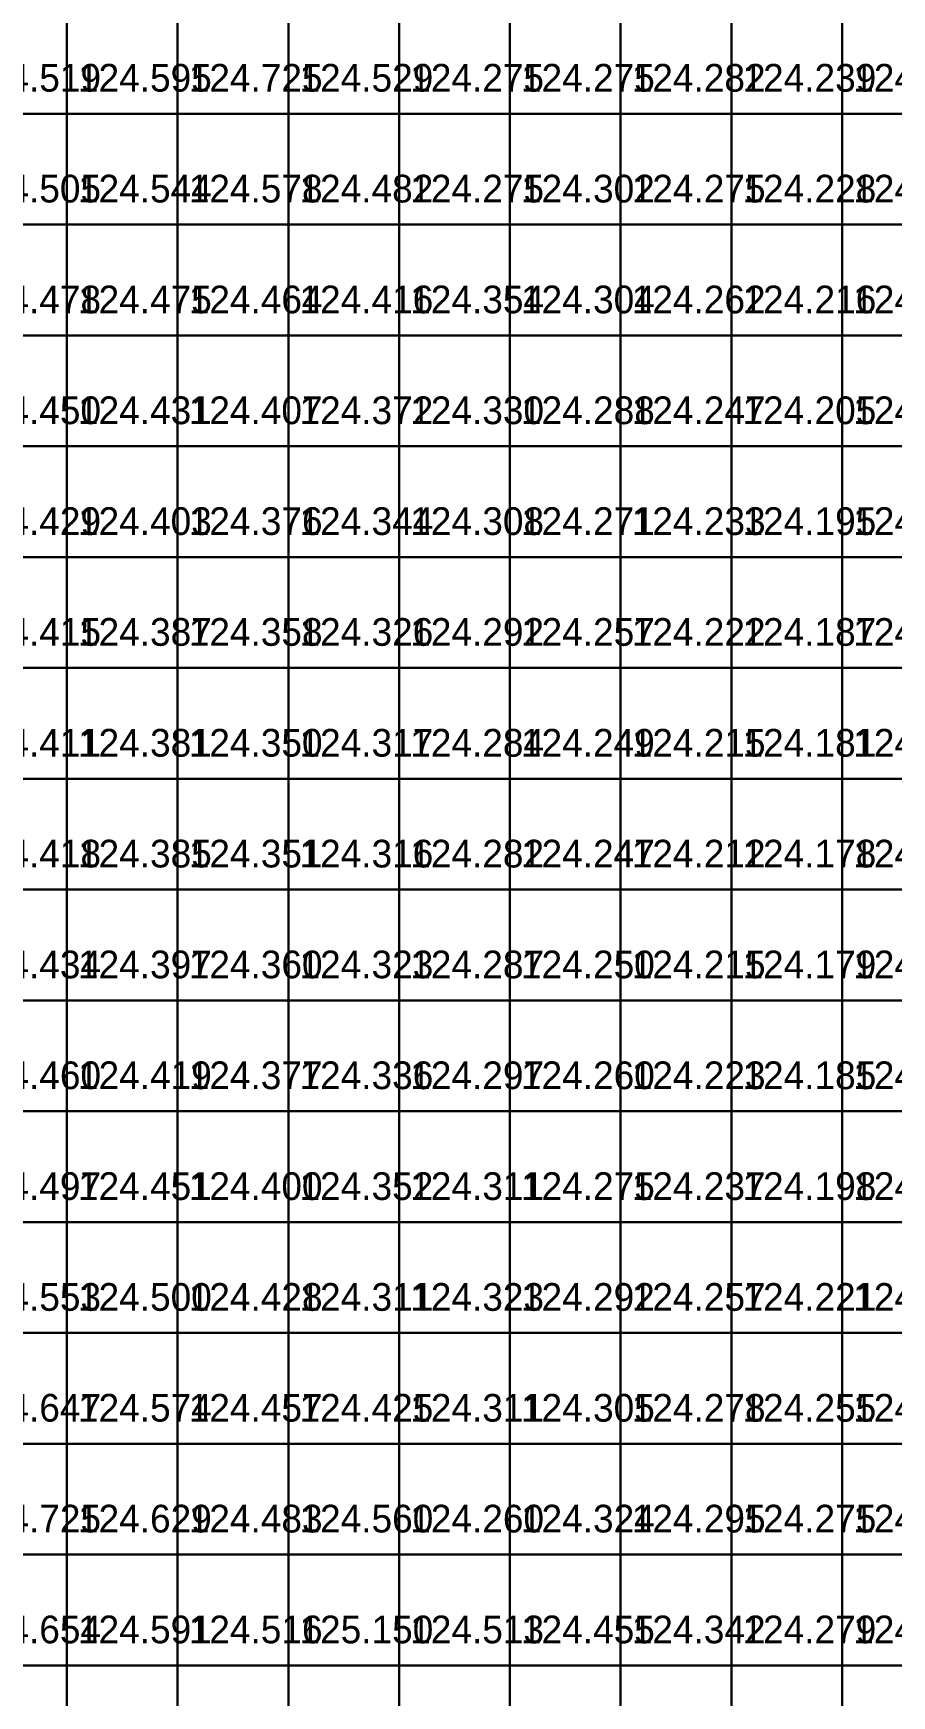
# Model space of a CAD drawing. Header units: metres. Extents: x 287857 to 287978, y 62957 to 63018.
# Drawn here: x 287932.62 to 287940.37, y 62987.56 to 63002.56 of the extents above; entities that cross this region are included whole.
import ezdxf

# ---------------------------------------------------------------- set-up
doc = ezdxf.new("R2010")
doc.units = ezdxf.units.M
for name, color, linetype, true_color in [('CIVILS-BARRIER', 7, 'Continuous', 0xf87171), ('CIVILS-INTERP', 7, 'Continuous', 0x64748b), ('CIVILS-LEVEL-TXT', 7, 'Continuous', 0x38bdf8), ('CIVILS-REAL', 7, 'Continuous', 0x38bdf8)]:
    doc.layers.add(name, color=color, linetype=linetype, true_color=true_color)

msp = doc.modelspace()

# ---------------------------------------------------------------- linework, layer by layer
at = {"layer": 'CIVILS-BARRIER'}
for points in [[(287935.925, 63001.831, 124.275), (287936.925, 63001.831, 124.275), (287936.925, 63002.831, 124.275), (287935.925, 63002.831, 124.275), (287935.925, 63001.831, 124.275)], [(287935.925, 63000.831, 124.275), (287936.925, 63000.831, 124.275), (287936.925, 63001.831, 124.275), (287935.925, 63001.831, 124.275), (287935.925, 63000.831, 124.275)], [(287934.925, 62990.831, 124.311), (287935.925, 62990.831, 124.311), (287935.925, 62991.831, 124.311), (287934.925, 62991.831, 124.311), (287934.925, 62990.831, 124.311)], [(287934.925, 62986.831, 124.513), (287935.925, 62986.831, 124.513), (287935.925, 62987.831, 124.513), (287934.925, 62987.831, 124.513), (287934.925, 62986.831, 124.513)]]:
    msp.add_polyline3d(points, dxfattribs=at)
at = {"layer": 'CIVILS-INTERP'}
for points in [[(287931.925, 63001.831, 124.519), (287932.925, 63001.831, 124.519), (287932.925, 63002.831, 124.519), (287931.925, 63002.831, 124.519), (287931.925, 63001.831, 124.519)], [(287932.925, 63001.831, 124.595), (287933.925, 63001.831, 124.595), (287933.925, 63002.831, 124.595), (287932.925, 63002.831, 124.595), (287932.925, 63001.831, 124.595)], [(287934.925, 63001.831, 124.529), (287935.925, 63001.831, 124.529), (287935.925, 63002.831, 124.529), (287934.925, 63002.831, 124.529), (287934.925, 63001.831, 124.529)], [(287937.925, 63001.831, 124.282), (287938.925, 63001.831, 124.282), (287938.925, 63002.831, 124.282), (287937.925, 63002.831, 124.282), (287937.925, 63001.831, 124.282)], [(287938.925, 63001.831, 124.239), (287939.925, 63001.831, 124.239), (287939.925, 63002.831, 124.239), (287938.925, 63002.831, 124.239), (287938.925, 63001.831, 124.239)], [(287939.925, 63001.831, 124.178), (287940.925, 63001.831, 124.178), (287940.925, 63002.831, 124.178), (287939.925, 63002.831, 124.178), (287939.925, 63001.831, 124.178)], [(287931.925, 63000.831, 124.505), (287932.925, 63000.831, 124.505), (287932.925, 63001.831, 124.505), (287931.925, 63001.831, 124.505), (287931.925, 63000.831, 124.505)], [(287932.925, 63000.831, 124.544), (287933.925, 63000.831, 124.544), (287933.925, 63001.831, 124.544), (287932.925, 63001.831, 124.544), (287932.925, 63000.831, 124.544)], [(287933.925, 63000.831, 124.578), (287934.925, 63000.831, 124.578), (287934.925, 63001.831, 124.578), (287933.925, 63001.831, 124.578), (287933.925, 63000.831, 124.578)], [(287934.925, 63000.831, 124.482), (287935.925, 63000.831, 124.482), (287935.925, 63001.831, 124.482), (287934.925, 63001.831, 124.482), (287934.925, 63000.831, 124.482)], [(287936.925, 63000.831, 124.302), (287937.925, 63000.831, 124.302), (287937.925, 63001.831, 124.302), (287936.925, 63001.831, 124.302), (287936.925, 63000.831, 124.302)], [(287937.925, 63000.831, 124.275), (287938.925, 63000.831, 124.275), (287938.925, 63001.831, 124.275), (287937.925, 63001.831, 124.275), (287937.925, 63000.831, 124.275)], [(287938.925, 63000.831, 124.228), (287939.925, 63000.831, 124.228), (287939.925, 63001.831, 124.228), (287938.925, 63001.831, 124.228), (287938.925, 63000.831, 124.228)], [(287939.925, 63000.831, 124.172), (287940.925, 63000.831, 124.172), (287940.925, 63001.831, 124.172), (287939.925, 63001.831, 124.172), (287939.925, 63000.831, 124.172)], [(287931.925, 62999.831, 124.478), (287932.925, 62999.831, 124.478), (287932.925, 63000.831, 124.478), (287931.925, 63000.831, 124.478), (287931.925, 62999.831, 124.478)], [(287932.925, 62999.831, 124.475), (287933.925, 62999.831, 124.475), (287933.925, 63000.831, 124.475), (287932.925, 63000.831, 124.475), (287932.925, 62999.831, 124.475)], [(287933.925, 62999.831, 124.464), (287934.925, 62999.831, 124.464), (287934.925, 63000.831, 124.464), (287933.925, 63000.831, 124.464), (287933.925, 62999.831, 124.464)], [(287934.925, 62999.831, 124.416), (287935.925, 62999.831, 124.416), (287935.925, 63000.831, 124.416), (287934.925, 63000.831, 124.416), (287934.925, 62999.831, 124.416)], [(287935.925, 62999.831, 124.354), (287936.925, 62999.831, 124.354), (287936.925, 63000.831, 124.354), (287935.925, 63000.831, 124.354), (287935.925, 62999.831, 124.354)], [(287936.925, 62999.831, 124.304), (287937.925, 62999.831, 124.304), (287937.925, 63000.831, 124.304), (287936.925, 63000.831, 124.304), (287936.925, 62999.831, 124.304)], [(287937.925, 62999.831, 124.262), (287938.925, 62999.831, 124.262), (287938.925, 63000.831, 124.262), (287937.925, 63000.831, 124.262), (287937.925, 62999.831, 124.262)], [(287938.925, 62999.831, 124.216), (287939.925, 62999.831, 124.216), (287939.925, 63000.831, 124.216), (287938.925, 63000.831, 124.216), (287938.925, 62999.831, 124.216)], [(287939.925, 62999.831, 124.169), (287940.925, 62999.831, 124.169), (287940.925, 63000.831, 124.169), (287939.925, 63000.831, 124.169), (287939.925, 62999.831, 124.169)], [(287931.925, 62998.831, 124.45), (287932.925, 62998.831, 124.45), (287932.925, 62999.831, 124.45), (287931.925, 62999.831, 124.45), (287931.925, 62998.831, 124.45)], [(287932.925, 62998.831, 124.431), (287933.925, 62998.831, 124.431), (287933.925, 62999.831, 124.431), (287932.925, 62999.831, 124.431), (287932.925, 62998.831, 124.431)], [(287933.925, 62998.831, 124.407), (287934.925, 62998.831, 124.407), (287934.925, 62999.831, 124.407), (287933.925, 62999.831, 124.407), (287933.925, 62998.831, 124.407)], [(287934.925, 62998.831, 124.372), (287935.925, 62998.831, 124.372), (287935.925, 62999.831, 124.372), (287934.925, 62999.831, 124.372), (287934.925, 62998.831, 124.372)], [(287935.925, 62998.831, 124.33), (287936.925, 62998.831, 124.33), (287936.925, 62999.831, 124.33), (287935.925, 62999.831, 124.33), (287935.925, 62998.831, 124.33)], [(287936.925, 62998.831, 124.288), (287937.925, 62998.831, 124.288), (287937.925, 62999.831, 124.288), (287936.925, 62999.831, 124.288), (287936.925, 62998.831, 124.288)], [(287937.925, 62998.831, 124.247), (287938.925, 62998.831, 124.247), (287938.925, 62999.831, 124.247), (287937.925, 62999.831, 124.247), (287937.925, 62998.831, 124.247)], [(287938.925, 62998.831, 124.205), (287939.925, 62998.831, 124.205), (287939.925, 62999.831, 124.205), (287938.925, 62999.831, 124.205), (287938.925, 62998.831, 124.205)], [(287939.925, 62998.831, 124.166), (287940.925, 62998.831, 124.166), (287940.925, 62999.831, 124.166), (287939.925, 62999.831, 124.166), (287939.925, 62998.831, 124.166)], [(287931.925, 62997.831, 124.429), (287932.925, 62997.831, 124.429), (287932.925, 62998.831, 124.429), (287931.925, 62998.831, 124.429), (287931.925, 62997.831, 124.429)], [(287932.925, 62997.831, 124.403), (287933.925, 62997.831, 124.403), (287933.925, 62998.831, 124.403), (287932.925, 62998.831, 124.403), (287932.925, 62997.831, 124.403)], [(287933.925, 62997.831, 124.376), (287934.925, 62997.831, 124.376), (287934.925, 62998.831, 124.376), (287933.925, 62998.831, 124.376), (287933.925, 62997.831, 124.376)], [(287934.925, 62997.831, 124.344), (287935.925, 62997.831, 124.344), (287935.925, 62998.831, 124.344), (287934.925, 62998.831, 124.344), (287934.925, 62997.831, 124.344)], [(287935.925, 62997.831, 124.308), (287936.925, 62997.831, 124.308), (287936.925, 62998.831, 124.308), (287935.925, 62998.831, 124.308), (287935.925, 62997.831, 124.308)], [(287936.925, 62997.831, 124.271), (287937.925, 62997.831, 124.271), (287937.925, 62998.831, 124.271), (287936.925, 62998.831, 124.271), (287936.925, 62997.831, 124.271)], [(287937.925, 62997.831, 124.233), (287938.925, 62997.831, 124.233), (287938.925, 62998.831, 124.233), (287937.925, 62998.831, 124.233), (287937.925, 62997.831, 124.233)], [(287938.925, 62997.831, 124.195), (287939.925, 62997.831, 124.195), (287939.925, 62998.831, 124.195), (287938.925, 62998.831, 124.195), (287938.925, 62997.831, 124.195)], [(287939.925, 62997.831, 124.16), (287940.925, 62997.831, 124.16), (287940.925, 62998.831, 124.16), (287939.925, 62998.831, 124.16), (287939.925, 62997.831, 124.16)], [(287931.925, 62996.831, 124.415), (287932.925, 62996.831, 124.415), (287932.925, 62997.831, 124.415), (287931.925, 62997.831, 124.415), (287931.925, 62996.831, 124.415)], [(287932.925, 62996.831, 124.387), (287933.925, 62996.831, 124.387), (287933.925, 62997.831, 124.387), (287932.925, 62997.831, 124.387), (287932.925, 62996.831, 124.387)], [(287933.925, 62996.831, 124.358), (287934.925, 62996.831, 124.358), (287934.925, 62997.831, 124.358), (287933.925, 62997.831, 124.358), (287933.925, 62996.831, 124.358)], [(287934.925, 62996.831, 124.326), (287935.925, 62996.831, 124.326), (287935.925, 62997.831, 124.326), (287934.925, 62997.831, 124.326), (287934.925, 62996.831, 124.326)], [(287935.925, 62996.831, 124.292), (287936.925, 62996.831, 124.292), (287936.925, 62997.831, 124.292), (287935.925, 62997.831, 124.292), (287935.925, 62996.831, 124.292)], [(287936.925, 62996.831, 124.257), (287937.925, 62996.831, 124.257), (287937.925, 62997.831, 124.257), (287936.925, 62997.831, 124.257), (287936.925, 62996.831, 124.257)], [(287937.925, 62996.831, 124.222), (287938.925, 62996.831, 124.222), (287938.925, 62997.831, 124.222), (287937.925, 62997.831, 124.222), (287937.925, 62996.831, 124.222)], [(287938.925, 62996.831, 124.187), (287939.925, 62996.831, 124.187), (287939.925, 62997.831, 124.187), (287938.925, 62997.831, 124.187), (287938.925, 62996.831, 124.187)], [(287939.925, 62996.831, 124.153), (287940.925, 62996.831, 124.153), (287940.925, 62997.831, 124.153), (287939.925, 62997.831, 124.153), (287939.925, 62996.831, 124.153)], [(287931.925, 62995.831, 124.411), (287932.925, 62995.831, 124.411), (287932.925, 62996.831, 124.411), (287931.925, 62996.831, 124.411), (287931.925, 62995.831, 124.411)], [(287932.925, 62995.831, 124.381), (287933.925, 62995.831, 124.381), (287933.925, 62996.831, 124.381), (287932.925, 62996.831, 124.381), (287932.925, 62995.831, 124.381)], [(287933.925, 62995.831, 124.35), (287934.925, 62995.831, 124.35), (287934.925, 62996.831, 124.35), (287933.925, 62996.831, 124.35), (287933.925, 62995.831, 124.35)], [(287934.925, 62995.831, 124.317), (287935.925, 62995.831, 124.317), (287935.925, 62996.831, 124.317), (287934.925, 62996.831, 124.317), (287934.925, 62995.831, 124.317)], [(287935.925, 62995.831, 124.284), (287936.925, 62995.831, 124.284), (287936.925, 62996.831, 124.284), (287935.925, 62996.831, 124.284), (287935.925, 62995.831, 124.284)], [(287936.925, 62995.831, 124.249), (287937.925, 62995.831, 124.249), (287937.925, 62996.831, 124.249), (287936.925, 62996.831, 124.249), (287936.925, 62995.831, 124.249)], [(287937.925, 62995.831, 124.215), (287938.925, 62995.831, 124.215), (287938.925, 62996.831, 124.215), (287937.925, 62996.831, 124.215), (287937.925, 62995.831, 124.215)], [(287938.925, 62995.831, 124.181), (287939.925, 62995.831, 124.181), (287939.925, 62996.831, 124.181), (287938.925, 62996.831, 124.181), (287938.925, 62995.831, 124.181)], [(287939.925, 62995.831, 124.148), (287940.925, 62995.831, 124.148), (287940.925, 62996.831, 124.148), (287939.925, 62996.831, 124.148), (287939.925, 62995.831, 124.148)], [(287931.925, 62994.831, 124.418), (287932.925, 62994.831, 124.418), (287932.925, 62995.831, 124.418), (287931.925, 62995.831, 124.418), (287931.925, 62994.831, 124.418)], [(287932.925, 62994.831, 124.385), (287933.925, 62994.831, 124.385), (287933.925, 62995.831, 124.385), (287932.925, 62995.831, 124.385), (287932.925, 62994.831, 124.385)], [(287933.925, 62994.831, 124.351), (287934.925, 62994.831, 124.351), (287934.925, 62995.831, 124.351), (287933.925, 62995.831, 124.351), (287933.925, 62994.831, 124.351)], [(287934.925, 62994.831, 124.316), (287935.925, 62994.831, 124.316), (287935.925, 62995.831, 124.316), (287934.925, 62995.831, 124.316), (287934.925, 62994.831, 124.316)], [(287935.925, 62994.831, 124.282), (287936.925, 62994.831, 124.282), (287936.925, 62995.831, 124.282), (287935.925, 62995.831, 124.282), (287935.925, 62994.831, 124.282)], [(287936.925, 62994.831, 124.247), (287937.925, 62994.831, 124.247), (287937.925, 62995.831, 124.247), (287936.925, 62995.831, 124.247), (287936.925, 62994.831, 124.247)], [(287937.925, 62994.831, 124.212), (287938.925, 62994.831, 124.212), (287938.925, 62995.831, 124.212), (287937.925, 62995.831, 124.212), (287937.925, 62994.831, 124.212)], [(287938.925, 62994.831, 124.178), (287939.925, 62994.831, 124.178), (287939.925, 62995.831, 124.178), (287938.925, 62995.831, 124.178), (287938.925, 62994.831, 124.178)], [(287939.925, 62994.831, 124.146), (287940.925, 62994.831, 124.146), (287940.925, 62995.831, 124.146), (287939.925, 62995.831, 124.146), (287939.925, 62994.831, 124.146)], [(287931.925, 62993.831, 124.434), (287932.925, 62993.831, 124.434), (287932.925, 62994.831, 124.434), (287931.925, 62994.831, 124.434), (287931.925, 62993.831, 124.434)], [(287932.925, 62993.831, 124.397), (287933.925, 62993.831, 124.397), (287933.925, 62994.831, 124.397), (287932.925, 62994.831, 124.397), (287932.925, 62993.831, 124.397)], [(287933.925, 62993.831, 124.36), (287934.925, 62993.831, 124.36), (287934.925, 62994.831, 124.36), (287933.925, 62994.831, 124.36), (287933.925, 62993.831, 124.36)], [(287934.925, 62993.831, 124.323), (287935.925, 62993.831, 124.323), (287935.925, 62994.831, 124.323), (287934.925, 62994.831, 124.323), (287934.925, 62993.831, 124.323)], [(287935.925, 62993.831, 124.287), (287936.925, 62993.831, 124.287), (287936.925, 62994.831, 124.287), (287935.925, 62994.831, 124.287), (287935.925, 62993.831, 124.287)], [(287936.925, 62993.831, 124.25), (287937.925, 62993.831, 124.25), (287937.925, 62994.831, 124.25), (287936.925, 62994.831, 124.25), (287936.925, 62993.831, 124.25)], [(287937.925, 62993.831, 124.215), (287938.925, 62993.831, 124.215), (287938.925, 62994.831, 124.215), (287937.925, 62994.831, 124.215), (287937.925, 62993.831, 124.215)], [(287938.925, 62993.831, 124.179), (287939.925, 62993.831, 124.179), (287939.925, 62994.831, 124.179), (287938.925, 62994.831, 124.179), (287938.925, 62993.831, 124.179)], [(287939.925, 62993.831, 124.146), (287940.925, 62993.831, 124.146), (287940.925, 62994.831, 124.146), (287939.925, 62994.831, 124.146), (287939.925, 62993.831, 124.146)], [(287931.925, 62992.831, 124.46), (287932.925, 62992.831, 124.46), (287932.925, 62993.831, 124.46), (287931.925, 62993.831, 124.46), (287931.925, 62992.831, 124.46)], [(287932.925, 62992.831, 124.419), (287933.925, 62992.831, 124.419), (287933.925, 62993.831, 124.419), (287932.925, 62993.831, 124.419), (287932.925, 62992.831, 124.419)], [(287933.925, 62992.831, 124.377), (287934.925, 62992.831, 124.377), (287934.925, 62993.831, 124.377), (287933.925, 62993.831, 124.377), (287933.925, 62992.831, 124.377)], [(287934.925, 62992.831, 124.336), (287935.925, 62992.831, 124.336), (287935.925, 62993.831, 124.336), (287934.925, 62993.831, 124.336), (287934.925, 62992.831, 124.336)], [(287935.925, 62992.831, 124.297), (287936.925, 62992.831, 124.297), (287936.925, 62993.831, 124.297), (287935.925, 62993.831, 124.297), (287935.925, 62992.831, 124.297)], [(287936.925, 62992.831, 124.26), (287937.925, 62992.831, 124.26), (287937.925, 62993.831, 124.26), (287936.925, 62993.831, 124.26), (287936.925, 62992.831, 124.26)], [(287937.925, 62992.831, 124.223), (287938.925, 62992.831, 124.223), (287938.925, 62993.831, 124.223), (287937.925, 62993.831, 124.223), (287937.925, 62992.831, 124.223)], [(287938.925, 62992.831, 124.185), (287939.925, 62992.831, 124.185), (287939.925, 62993.831, 124.185), (287938.925, 62993.831, 124.185), (287938.925, 62992.831, 124.185)], [(287939.925, 62992.831, 124.15), (287940.925, 62992.831, 124.15), (287940.925, 62993.831, 124.15), (287939.925, 62993.831, 124.15), (287939.925, 62992.831, 124.15)], [(287931.925, 62991.831, 124.497), (287932.925, 62991.831, 124.497), (287932.925, 62992.831, 124.497), (287931.925, 62992.831, 124.497), (287931.925, 62991.831, 124.497)], [(287932.925, 62991.831, 124.451), (287933.925, 62991.831, 124.451), (287933.925, 62992.831, 124.451), (287932.925, 62992.831, 124.451), (287932.925, 62991.831, 124.451)], [(287933.925, 62991.831, 124.4), (287934.925, 62991.831, 124.4), (287934.925, 62992.831, 124.4), (287933.925, 62992.831, 124.4), (287933.925, 62991.831, 124.4)], [(287934.925, 62991.831, 124.352), (287935.925, 62991.831, 124.352), (287935.925, 62992.831, 124.352), (287934.925, 62992.831, 124.352), (287934.925, 62991.831, 124.352)], [(287935.925, 62991.831, 124.311), (287936.925, 62991.831, 124.311), (287936.925, 62992.831, 124.311), (287935.925, 62992.831, 124.311), (287935.925, 62991.831, 124.311)], [(287936.925, 62991.831, 124.275), (287937.925, 62991.831, 124.275), (287937.925, 62992.831, 124.275), (287936.925, 62992.831, 124.275), (287936.925, 62991.831, 124.275)], [(287937.925, 62991.831, 124.237), (287938.925, 62991.831, 124.237), (287938.925, 62992.831, 124.237), (287937.925, 62992.831, 124.237), (287937.925, 62991.831, 124.237)], [(287938.925, 62991.831, 124.198), (287939.925, 62991.831, 124.198), (287939.925, 62992.831, 124.198), (287938.925, 62992.831, 124.198), (287938.925, 62991.831, 124.198)], [(287939.925, 62991.831, 124.158), (287940.925, 62991.831, 124.158), (287940.925, 62992.831, 124.158), (287939.925, 62992.831, 124.158), (287939.925, 62991.831, 124.158)], [(287931.925, 62990.831, 124.553), (287932.925, 62990.831, 124.553), (287932.925, 62991.831, 124.553), (287931.925, 62991.831, 124.553), (287931.925, 62990.831, 124.553)], [(287932.925, 62990.831, 124.5), (287933.925, 62990.831, 124.5), (287933.925, 62991.831, 124.5), (287932.925, 62991.831, 124.5), (287932.925, 62990.831, 124.5)], [(287933.925, 62990.831, 124.428), (287934.925, 62990.831, 124.428), (287934.925, 62991.831, 124.428), (287933.925, 62991.831, 124.428), (287933.925, 62990.831, 124.428)], [(287935.925, 62990.831, 124.323), (287936.925, 62990.831, 124.323), (287936.925, 62991.831, 124.323), (287935.925, 62991.831, 124.323), (287935.925, 62990.831, 124.323)], [(287936.925, 62990.831, 124.292), (287937.925, 62990.831, 124.292), (287937.925, 62991.831, 124.292), (287936.925, 62991.831, 124.292), (287936.925, 62990.831, 124.292)], [(287937.925, 62990.831, 124.257), (287938.925, 62990.831, 124.257), (287938.925, 62991.831, 124.257), (287937.925, 62991.831, 124.257), (287937.925, 62990.831, 124.257)], [(287938.925, 62990.831, 124.221), (287939.925, 62990.831, 124.221), (287939.925, 62991.831, 124.221), (287938.925, 62991.831, 124.221), (287938.925, 62990.831, 124.221)], [(287939.925, 62990.831, 124.176), (287940.925, 62990.831, 124.176), (287940.925, 62991.831, 124.176), (287939.925, 62991.831, 124.176), (287939.925, 62990.831, 124.176)], [(287931.925, 62989.831, 124.647), (287932.925, 62989.831, 124.647), (287932.925, 62990.831, 124.647), (287931.925, 62990.831, 124.647), (287931.925, 62989.831, 124.647)], [(287932.925, 62989.831, 124.574), (287933.925, 62989.831, 124.574), (287933.925, 62990.831, 124.574), (287932.925, 62990.831, 124.574), (287932.925, 62989.831, 124.574)], [(287933.925, 62989.831, 124.457), (287934.925, 62989.831, 124.457), (287934.925, 62990.831, 124.457), (287933.925, 62990.831, 124.457), (287933.925, 62989.831, 124.457)], [(287935.925, 62989.831, 124.311), (287936.925, 62989.831, 124.311), (287936.925, 62990.831, 124.311), (287935.925, 62990.831, 124.311), (287935.925, 62989.831, 124.311)], [(287936.925, 62989.831, 124.305), (287937.925, 62989.831, 124.305), (287937.925, 62990.831, 124.305), (287936.925, 62990.831, 124.305), (287936.925, 62989.831, 124.305)], [(287937.925, 62989.831, 124.278), (287938.925, 62989.831, 124.278), (287938.925, 62990.831, 124.278), (287937.925, 62990.831, 124.278), (287937.925, 62989.831, 124.278)], [(287938.925, 62989.831, 124.255), (287939.925, 62989.831, 124.255), (287939.925, 62990.831, 124.255), (287938.925, 62990.831, 124.255), (287938.925, 62989.831, 124.255)], [(287939.925, 62989.831, 124.207), (287940.925, 62989.831, 124.207), (287940.925, 62990.831, 124.207), (287939.925, 62990.831, 124.207), (287939.925, 62989.831, 124.207)], [(287932.925, 62988.831, 124.629), (287933.925, 62988.831, 124.629), (287933.925, 62989.831, 124.629), (287932.925, 62989.831, 124.629), (287932.925, 62988.831, 124.629)], [(287933.925, 62988.831, 124.483), (287934.925, 62988.831, 124.483), (287934.925, 62989.831, 124.483), (287933.925, 62989.831, 124.483), (287933.925, 62988.831, 124.483)], [(287936.925, 62988.831, 124.324), (287937.925, 62988.831, 124.324), (287937.925, 62989.831, 124.324), (287936.925, 62989.831, 124.324), (287936.925, 62988.831, 124.324)], [(287937.925, 62988.831, 124.295), (287938.925, 62988.831, 124.295), (287938.925, 62989.831, 124.295), (287937.925, 62989.831, 124.295), (287937.925, 62988.831, 124.295)], [(287939.925, 62988.831, 124.238), (287940.925, 62988.831, 124.238), (287940.925, 62989.831, 124.238), (287939.925, 62989.831, 124.238), (287939.925, 62988.831, 124.238)], [(287931.925, 62987.831, 124.654), (287932.925, 62987.831, 124.654), (287932.925, 62988.831, 124.654), (287931.925, 62988.831, 124.654), (287931.925, 62987.831, 124.654)], [(287932.925, 62987.831, 124.591), (287933.925, 62987.831, 124.591), (287933.925, 62988.831, 124.591), (287932.925, 62988.831, 124.591), (287932.925, 62987.831, 124.591)], [(287933.925, 62987.831, 124.516), (287934.925, 62987.831, 124.516), (287934.925, 62988.831, 124.516), (287933.925, 62988.831, 124.516), (287933.925, 62987.831, 124.516)], [(287935.925, 62987.831, 124.513), (287936.925, 62987.831, 124.513), (287936.925, 62988.831, 124.513), (287935.925, 62988.831, 124.513), (287935.925, 62987.831, 124.513)], [(287936.925, 62987.831, 124.455), (287937.925, 62987.831, 124.455), (287937.925, 62988.831, 124.455), (287936.925, 62988.831, 124.455), (287936.925, 62987.831, 124.455)], [(287937.925, 62987.831, 124.342), (287938.925, 62987.831, 124.342), (287938.925, 62988.831, 124.342), (287937.925, 62988.831, 124.342), (287937.925, 62987.831, 124.342)], [(287938.925, 62987.831, 124.279), (287939.925, 62987.831, 124.279), (287939.925, 62988.831, 124.279), (287938.925, 62988.831, 124.279), (287938.925, 62987.831, 124.279)], [(287939.925, 62987.831, 124.237), (287940.925, 62987.831, 124.237), (287940.925, 62988.831, 124.237), (287939.925, 62988.831, 124.237), (287939.925, 62987.831, 124.237)], [(287931.925, 62986.831, 124.575), (287932.925, 62986.831, 124.575), (287932.925, 62987.831, 124.575), (287931.925, 62987.831, 124.575), (287931.925, 62986.831, 124.575)], [(287932.925, 62986.831, 124.546), (287933.925, 62986.831, 124.546), (287933.925, 62987.831, 124.546), (287932.925, 62987.831, 124.546), (287932.925, 62986.831, 124.546)], [(287933.925, 62986.831, 124.547), (287934.925, 62986.831, 124.547), (287934.925, 62987.831, 124.547), (287933.925, 62987.831, 124.547), (287933.925, 62986.831, 124.547)], [(287936.925, 62986.831, 124.629), (287937.925, 62986.831, 124.629), (287937.925, 62987.831, 124.629), (287936.925, 62987.831, 124.629), (287936.925, 62986.831, 124.629)], [(287937.925, 62986.831, 124.41), (287938.925, 62986.831, 124.41), (287938.925, 62987.831, 124.41), (287937.925, 62987.831, 124.41), (287937.925, 62986.831, 124.41)], [(287938.925, 62986.831, 124.301), (287939.925, 62986.831, 124.301), (287939.925, 62987.831, 124.301), (287938.925, 62987.831, 124.301), (287938.925, 62986.831, 124.301)], [(287939.925, 62986.831, 124.236), (287940.925, 62986.831, 124.236), (287940.925, 62987.831, 124.236), (287939.925, 62987.831, 124.236), (287939.925, 62986.831, 124.236)]]:
    msp.add_polyline3d(points, dxfattribs=at)
at = {"layer": 'CIVILS-REAL'}
for points in [[(287933.925, 63001.831, 124.725), (287934.925, 63001.831, 124.725), (287934.925, 63002.831, 124.725), (287933.925, 63002.831, 124.725), (287933.925, 63001.831, 124.725)], [(287936.925, 63001.831, 124.275), (287937.925, 63001.831, 124.275), (287937.925, 63002.831, 124.275), (287936.925, 63002.831, 124.275), (287936.925, 63001.831, 124.275)], [(287934.925, 62989.831, 124.425), (287935.925, 62989.831, 124.425), (287935.925, 62990.831, 124.425), (287934.925, 62990.831, 124.425), (287934.925, 62989.831, 124.425)], [(287931.925, 62988.831, 124.725), (287932.925, 62988.831, 124.725), (287932.925, 62989.831, 124.725), (287931.925, 62989.831, 124.725), (287931.925, 62988.831, 124.725)], [(287934.925, 62988.831, 124.56), (287935.925, 62988.831, 124.56), (287935.925, 62989.831, 124.56), (287934.925, 62989.831, 124.56), (287934.925, 62988.831, 124.56)], [(287935.925, 62988.831, 124.26), (287936.925, 62988.831, 124.26), (287936.925, 62989.831, 124.26), (287935.925, 62989.831, 124.26), (287935.925, 62988.831, 124.26)], [(287938.925, 62988.831, 124.275), (287939.925, 62988.831, 124.275), (287939.925, 62989.831, 124.275), (287938.925, 62989.831, 124.275), (287938.925, 62988.831, 124.275)], [(287934.925, 62987.831, 125.15), (287935.925, 62987.831, 125.15), (287935.925, 62988.831, 125.15), (287934.925, 62988.831, 125.15), (287934.925, 62987.831, 125.15)], [(287935.925, 62986.831, 124.85), (287936.925, 62986.831, 124.85), (287936.925, 62987.831, 124.85), (287935.925, 62987.831, 124.85), (287935.925, 62986.831, 124.85)]]:
    msp.add_polyline3d(points, dxfattribs=at)

# ---------------------------------------------------------------- texts
at = {"layer": 'CIVILS-LEVEL-TXT'}
for s, p in [('124.519', (287932.025, 63002.031, 124.519)), ('124.595', (287933.025, 63002.031, 124.595)), ('124.725', (287934.025, 63002.031, 124.725)), ('124.529', (287935.025, 63002.031, 124.529)), ('124.275', (287936.025, 63002.031, 124.275)), ('124.275', (287937.025, 63002.031, 124.275)), ('124.282', (287938.025, 63002.031, 124.282)), ('124.239', (287939.025, 63002.031, 124.239)), ('124.178', (287940.025, 63002.031, 124.178)), ('124.505', (287932.025, 63001.031, 124.505)), ('124.544', (287933.025, 63001.031, 124.544)), ('124.578', (287934.025, 63001.031, 124.578)), ('124.482', (287935.025, 63001.031, 124.482)), ('124.275', (287936.025, 63001.031, 124.275)), ('124.302', (287937.025, 63001.031, 124.302)), ('124.275', (287938.025, 63001.031, 124.275)), ('124.228', (287939.025, 63001.031, 124.228)), ('124.172', (287940.025, 63001.031, 124.172)), ('124.478', (287932.025, 63000.031, 124.478)), ('124.475', (287933.025, 63000.031, 124.475)), ('124.464', (287934.025, 63000.031, 124.464)), ('124.416', (287935.025, 63000.031, 124.416)), ('124.354', (287936.025, 63000.031, 124.354)), ('124.304', (287937.025, 63000.031, 124.304)), ('124.262', (287938.025, 63000.031, 124.262)), ('124.216', (287939.025, 63000.031, 124.216)), ('124.169', (287940.025, 63000.031, 124.169)), ('124.450', (287932.025, 62999.031, 124.45)), ('124.431', (287933.025, 62999.031, 124.431)), ('124.407', (287934.025, 62999.031, 124.407)), ('124.372', (287935.025, 62999.031, 124.372)), ('124.330', (287936.025, 62999.031, 124.33)), ('124.288', (287937.025, 62999.031, 124.288)), ('124.247', (287938.025, 62999.031, 124.247)), ('124.205', (287939.025, 62999.031, 124.205)), ('124.166', (287940.025, 62999.031, 124.166)), ('124.429', (287932.025, 62998.031, 124.429)), ('124.403', (287933.025, 62998.031, 124.403)), ('124.376', (287934.025, 62998.031, 124.376)), ('124.344', (287935.025, 62998.031, 124.344)), ('124.308', (287936.025, 62998.031, 124.308)), ('124.271', (287937.025, 62998.031, 124.271)), ('124.233', (287938.025, 62998.031, 124.233)), ('124.195', (287939.025, 62998.031, 124.195)), ('124.160', (287940.025, 62998.031, 124.16)), ('124.415', (287932.025, 62997.031, 124.415)), ('124.387', (287933.025, 62997.031, 124.387)), ('124.358', (287934.025, 62997.031, 124.358)), ('124.326', (287935.025, 62997.031, 124.326)), ('124.292', (287936.025, 62997.031, 124.292)), ('124.257', (287937.025, 62997.031, 124.257)), ('124.222', (287938.025, 62997.031, 124.222)), ('124.187', (287939.025, 62997.031, 124.187)), ('124.153', (287940.025, 62997.031, 124.153)), ('124.411', (287932.025, 62996.031, 124.411)), ('124.381', (287933.025, 62996.031, 124.381)), ('124.350', (287934.025, 62996.031, 124.35)), ('124.317', (287935.025, 62996.031, 124.317)), ('124.284', (287936.025, 62996.031, 124.284)), ('124.249', (287937.025, 62996.031, 124.249)), ('124.215', (287938.025, 62996.031, 124.215)), ('124.181', (287939.025, 62996.031, 124.181)), ('124.148', (287940.025, 62996.031, 124.148)), ('124.418', (287932.025, 62995.031, 124.418)), ('124.385', (287933.025, 62995.031, 124.385)), ('124.351', (287934.025, 62995.031, 124.351)), ('124.316', (287935.025, 62995.031, 124.316)), ('124.282', (287936.025, 62995.031, 124.282)), ('124.247', (287937.025, 62995.031, 124.247)), ('124.212', (287938.025, 62995.031, 124.212)), ('124.178', (287939.025, 62995.031, 124.178)), ('124.146', (287940.025, 62995.031, 124.146)), ('124.434', (287932.025, 62994.031, 124.434)), ('124.397', (287933.025, 62994.031, 124.397)), ('124.360', (287934.025, 62994.031, 124.36)), ('124.323', (287935.025, 62994.031, 124.323)), ('124.287', (287936.025, 62994.031, 124.287)), ('124.250', (287937.025, 62994.031, 124.25)), ('124.215', (287938.025, 62994.031, 124.215)), ('124.179', (287939.025, 62994.031, 124.179)), ('124.146', (287940.025, 62994.031, 124.146)), ('124.460', (287932.025, 62993.031, 124.46)), ('124.419', (287933.025, 62993.031, 124.419)), ('124.377', (287934.025, 62993.031, 124.377)), ('124.336', (287935.025, 62993.031, 124.336)), ('124.297', (287936.025, 62993.031, 124.297)), ('124.260', (287937.025, 62993.031, 124.26)), ('124.223', (287938.025, 62993.031, 124.223)), ('124.185', (287939.025, 62993.031, 124.185)), ('124.150', (287940.025, 62993.031, 124.15)), ('124.497', (287932.025, 62992.031, 124.497)), ('124.451', (287933.025, 62992.031, 124.451)), ('124.400', (287934.025, 62992.031, 124.4)), ('124.352', (287935.025, 62992.031, 124.352)), ('124.311', (287936.025, 62992.031, 124.311)), ('124.275', (287937.025, 62992.031, 124.275)), ('124.237', (287938.025, 62992.031, 124.237)), ('124.198', (287939.025, 62992.031, 124.198)), ('124.158', (287940.025, 62992.031, 124.158)), ('124.553', (287932.025, 62991.031, 124.553)), ('124.500', (287933.025, 62991.031, 124.5)), ('124.428', (287934.025, 62991.031, 124.428)), ('124.311', (287935.025, 62991.031, 124.311)), ('124.323', (287936.025, 62991.031, 124.323)), ('124.292', (287937.025, 62991.031, 124.292)), ('124.257', (287938.025, 62991.031, 124.257)), ('124.221', (287939.025, 62991.031, 124.221)), ('124.176', (287940.025, 62991.031, 124.176)), ('124.647', (287932.025, 62990.031, 124.647)), ('124.574', (287933.025, 62990.031, 124.574)), ('124.457', (287934.025, 62990.031, 124.457)), ('124.425', (287935.025, 62990.031, 124.425)), ('124.311', (287936.025, 62990.031, 124.311)), ('124.305', (287937.025, 62990.031, 124.305)), ('124.278', (287938.025, 62990.031, 124.278)), ('124.255', (287939.025, 62990.031, 124.255)), ('124.207', (287940.025, 62990.031, 124.207)), ('124.725', (287932.025, 62989.031, 124.725)), ('124.629', (287933.025, 62989.031, 124.629)), ('124.483', (287934.025, 62989.031, 124.483)), ('124.560', (287935.025, 62989.031, 124.56)), ('124.260', (287936.025, 62989.031, 124.26)), ('124.324', (287937.025, 62989.031, 124.324)), ('124.295', (287938.025, 62989.031, 124.295)), ('124.275', (287939.025, 62989.031, 124.275)), ('124.238', (287940.025, 62989.031, 124.238)), ('124.654', (287932.025, 62988.031, 124.654)), ('124.591', (287933.025, 62988.031, 124.591)), ('124.516', (287934.025, 62988.031, 124.516)), ('125.150', (287935.025, 62988.031, 125.15)), ('124.513', (287936.025, 62988.031, 124.513)), ('124.455', (287937.025, 62988.031, 124.455)), ('124.342', (287938.025, 62988.031, 124.342)), ('124.279', (287939.025, 62988.031, 124.279)), ('124.237', (287940.025, 62988.031, 124.237))]:
    msp.add_text(s, height=0.25, dxfattribs=at).set_placement(p)

doc.saveas('drawing.dxf')
